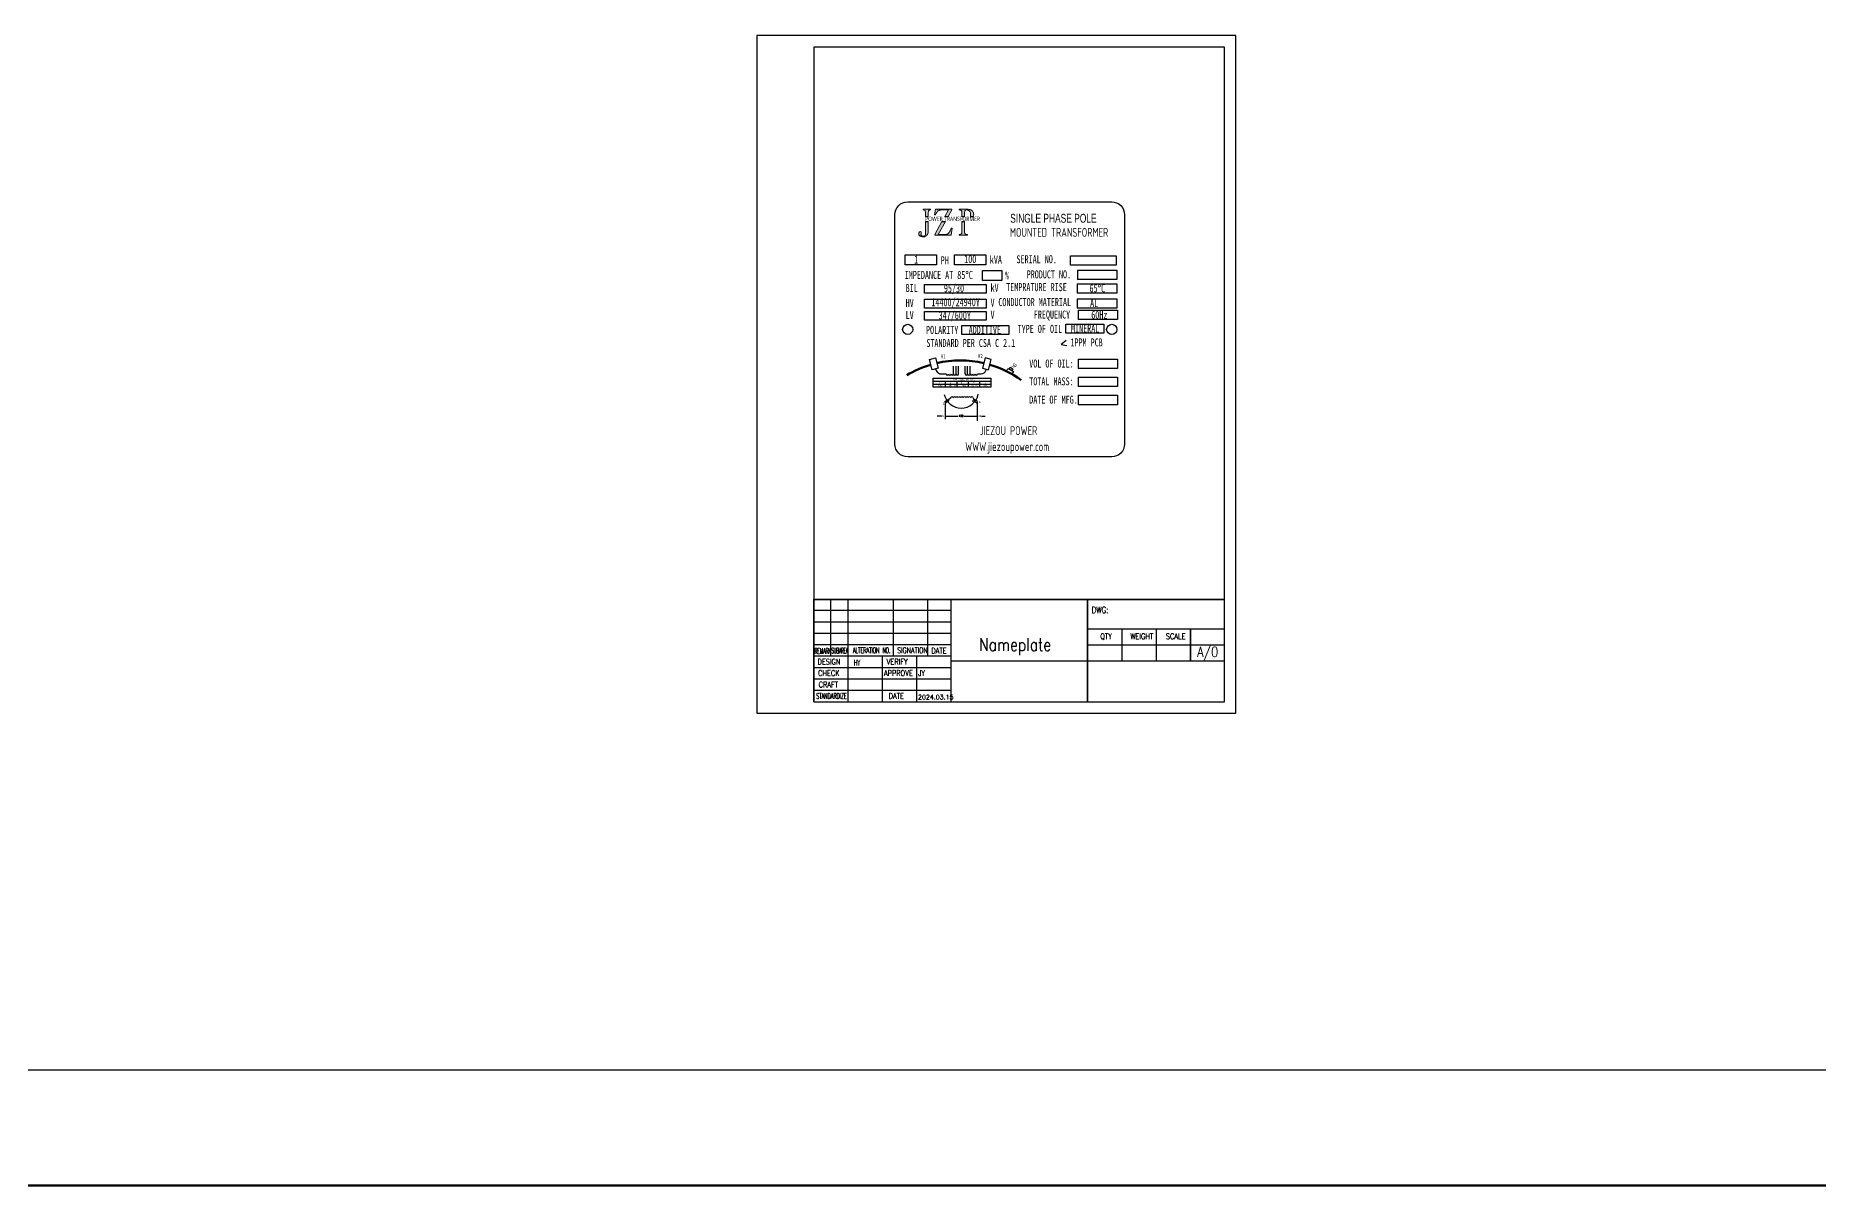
# Model space of a CAD drawing. Header units: millimetres. Extents: x 119255 to 128417, y -8474 to -5389.
# Drawn here: x 125326 to 126025, y -5840 to -5389 of the extents above; entities that cross this region are included whole.
import ezdxf

# ---------------------------------------------------------------- set-up
doc = ezdxf.new("R2010")
doc.units = ezdxf.units.MM
doc.header["$LTSCALE"] = 3
doc.layers.add('INTE_THICK', color=7, linetype='Continuous')
for name, color, linetype, lineweight in [('标注、文本', 3, 'Continuous', 25), ('粗实线', 4, 'Continuous', 53), ('粗实线层', 7, 'Continuous', 50)]:
    doc.layers.add(name, color=color, linetype=linetype, lineweight=lineweight)
doc.styles.add('PC_TEXTSTYLE', font='ISOCP.SHX', dxfattribs={"width": 0.707, "bigfont": 'GBCBIG.SHX'})
doc.styles.get("Standard").update_dxf_attribs({"font": 'txt', "bigfont": 'gbcbig.shx'})
doc.styles.add('TEXTSTYLE_3', font='txt', dxfattribs={"width": 0.8, "bigfont": 'hztxt.shx'})
doc.styles.add('TEXTSTYLE_4', font='txt', dxfattribs={"width": 0.65, "bigfont": 'hztxt.shx'})
doc.styles.add('TEXTSTYLE_5', font='txt', dxfattribs={"width": 0.45, "bigfont": 'hztxt.shx'})
doc.styles.add('TEXTSTYLE_7', font='txt', dxfattribs={"width": 0.75, "bigfont": 'hztxt.shx'})
doc.styles.add('TH_GBDIM', font='romans.shx', dxfattribs={"width": 0.8, "bigfont": 'gbcbig.shx'})

msp = doc.modelspace()

# ---------------------------------------------------------------- hatches: boundary and pattern name
at = {"layer": '标注、文本'}
h = msp.add_hatch(color=256, dxfattribs=at)
h.dxf.hatch_style = 1
h.paths.add_polyline_path([(125676.41, -5461.99), (125675.28, -5461.99), (125675.28, -5466.7), (125675.26, -5467.12), (125675.17, -5467.41, -0.564853), (125673.52, -5467.13), (125673.61, -5466.84), (125673.67, -5466.6), (125673.68, -5466.27), (125673.63, -5466.14), (125673.43, -5465.94), (125673.33, -5465.92), (125673.05, -5466), (125672.96, -5466.08), (125672.76, -5466.38), (125672.73, -5466.48), (125672.69, -5466.82), (125672.75, -5467.15), (125672.85, -5467.34), (125673.04, -5467.55, 0.201196), (125675.14, -5467.8), (125675.42, -5467.7), (125675.67, -5467.54), (125675.88, -5467.35), (125676.07, -5467.08), (125676.22, -5466.76), (125676.26, -5466.67), (125676.34, -5466.34), (125676.4, -5465.98), (125676.41, -5465.59)])
h.paths.add_polyline_path([(125676.5, -5457.8), (125676.54, -5457.73), (125676.76, -5457.52), (125676.96, -5457.48), (125677.31, -5457.45), (125677.31, -5457.14), (125674.34, -5457.14), (125674.34, -5457.45), (125674.6, -5457.48), (125674.85, -5457.52), (125674.85, -5457.52), (125675.12, -5457.68), (125675.25, -5458.01), (125675.27, -5458.28), (125675.28, -5458.7), (125675.28, -5459.99), (125676.41, -5459.99), (125676.41, -5458.54), (125676.41, -5458.51), (125676.44, -5458.08)])
h.paths.add_polyline_path([(125685.7, -5457.36), (125685.7, -5457.14), (125679.2, -5457.14), (125678.89, -5459.35), (125679.2, -5459.35), (125679.21, -5459.32), (125679.34, -5459.07), (125679.53, -5458.68), (125679.54, -5458.68), (125679.7, -5458.42), (125679.94, -5458.15), (125680.09, -5458.01), (125680.33, -5457.82), (125680.61, -5457.65), (125680.87, -5457.54), (125681.16, -5457.47), (125681.46, -5457.45), (125684.28, -5457.45), (125682.87, -5459.99), (125684.23, -5459.99)])
h.paths.add_polyline_path([(125683.11, -5461.99), (125681.75, -5461.99), (125678.92, -5467.07), (125678.92, -5467.38), (125685.39, -5467.38), (125685.75, -5464.64), (125685.4, -5464.64), (125685.29, -5464.96), (125685.14, -5465.31), (125685.1, -5465.38), (125684.94, -5465.69), (125684.78, -5465.98), (125684.58, -5466.26), (125684.37, -5466.5), (125684.18, -5466.69), (125683.92, -5466.88), (125683.69, -5466.99), (125683.56, -5467.02), (125683.27, -5467.06), (125682.95, -5467.07), (125680.26, -5467.07)])
h.paths.add_polyline_path([(125690.92, -5457.59), (125691.13, -5457.49), (125691.46, -5457.45), (125691.75, -5457.46), (125692.02, -5457.51), (125692.2, -5457.59), (125692.46, -5457.78), (125692.66, -5457.99), (125692.81, -5458.26), (125692.92, -5458.57), (125692.99, -5458.92), (125693.02, -5459.31), (125693.02, -5459.37), (125692.99, -5459.77), (125692.95, -5459.99), (125694.14, -5459.99), (125694.2, -5459.68), (125694.23, -5459.3), (125694.22, -5459.19), (125694.18, -5458.83), (125694.07, -5458.49), (125694.04, -5458.41), (125693.88, -5458.11), (125693.68, -5457.84), (125693.63, -5457.8), (125693.4, -5457.59), (125693.14, -5457.42), (125692.88, -5457.3), (125692.6, -5457.23), (125692.44, -5457.21), (125692.06, -5457.17), (125691.79, -5457.15), (125691.62, -5457.14), (125688.53, -5457.14), (125688.53, -5457.45), (125688.72, -5457.46), (125689.03, -5457.5), (125689.24, -5457.57), (125689.36, -5457.66), (125689.5, -5457.95), (125689.51, -5458.05), (125689.54, -5458.38), (125689.54, -5458.83), (125689.54, -5459.99), (125690.66, -5459.99), (125690.66, -5458.79), (125690.66, -5458.7), (125690.67, -5458.29), (125690.7, -5457.99), (125690.74, -5457.85)])
h.paths.add_polyline_path([(125690.66, -5461.99), (125689.54, -5461.99), (125689.54, -5466.08), (125689.54, -5466.22), (125689.51, -5466.56), (125689.36, -5466.86), (125689.35, -5466.87), (125689.07, -5467.01), (125688.87, -5467.04), (125688.53, -5467.06), (125688.53, -5467.37), (125691.79, -5467.37), (125691.79, -5467.06), (125691.64, -5467.05), (125691.33, -5467.02), (125691.21, -5467.01), (125690.94, -5466.92), (125690.74, -5466.67), (125690.7, -5466.54), (125690.66, -5466.15)])

# ---------------------------------------------------------------- linework, layer by layer
at = {"color": 7, "linetype": 'Continuous'}
for p, q in [((125631.52, -5610.06), (125792.55, -5610.06)), ((125631.52, -5650.32), (125631.52, -5610.06)), ((125631.52, -5610.12), (125792.54, -5610.12)), ((125638.23, -5632.43), (125638.23, -5610.06)), ((125644.94, -5650.32), (125644.94, -5610.06)), ((125662.83, -5632.43), (125662.83, -5610.06)), ((125676.25, -5632.43), (125676.25, -5610.06)), ((125685.2, -5610.06), (125685.2, -5650.32)), ((125685.22, -5610.09), (125685.22, -5650.34)), ((125685.22, -5610.09), (125792.57, -5610.09)), ((125738.87, -5650.32), (125738.87, -5610.06)), ((125738.89, -5610.09), (125738.89, -5650.34)), ((125685.2, -5614.53), (125631.52, -5614.53)), ((125685.2, -5619.01), (125631.52, -5619.01)), ((125685.2, -5623.48), (125631.52, -5623.48)), ((125738.87, -5621.69), (125792.55, -5621.69)), ((125738.89, -5621.72), (125792.57, -5621.72)), ((125752.29, -5621.69), (125752.29, -5634.21)), ((125752.31, -5621.72), (125752.31, -5634.24)), ((125765.71, -5621.69), (125765.71, -5634.21)), ((125765.73, -5621.72), (125765.73, -5634.24)), ((125779.13, -5621.69), (125779.13, -5634.21)), ((125779.15, -5621.72), (125779.15, -5634.24)), ((125685.2, -5627.95), (125631.52, -5627.95)), ((125685.2, -5632.43), (125631.52, -5632.43)), ((125658.36, -5632.43), (125658.36, -5650.32)), ((125671.78, -5632.43), (125671.78, -5650.32)), ((125738.87, -5627.95), (125792.55, -5627.95)), ((125738.89, -5627.98), (125792.57, -5627.98)), ((125685.2, -5636.9), (125631.52, -5636.9)), ((125685.2, -5634.21), (125792.55, -5634.21)), ((125685.22, -5634.24), (125792.57, -5634.24)), ((125685.2, -5641.37), (125631.52, -5641.37)), ((125685.2, -5645.84), (125631.52, -5645.84))]:
    msp.add_line(p, q, dxfattribs=at)
at = {"layer": 'INTE_THICK'}
for p, q in [((125792.54, -5393.58), (125631.52, -5393.58)), ((125631.52, -5393.58), (125631.52, -5650.32)), ((125792.54, -5650.32), (125792.54, -5393.58)), ((125631.52, -5650.32), (125792.54, -5650.32))]:
    msp.add_line(p, q, dxfattribs=at)
at = {"layer": '标注、文本', "color": 3, "lineweight": 0}
for p, q in [((125677.31, -5457.14), (125674.34, -5457.14)), ((125674.34, -5457.14), (125674.34, -5457.45)), ((125674.34, -5457.45), (125674.6, -5457.48)), ((125674.6, -5457.48), (125674.85, -5457.52)), ((125674.85, -5457.52), (125674.85, -5457.52)), ((125674.85, -5457.52), (125675.11, -5457.67)), ((125675.11, -5457.67), (125675.13, -5457.68)), ((125675.13, -5457.68), (125675.25, -5458.01)), ((125675.25, -5458.01), (125675.27, -5458.28)), ((125675.27, -5458.28), (125675.28, -5458.7)), ((125676.41, -5458.51), (125676.44, -5458.08)), ((125676.41, -5458.54), (125676.41, -5458.51)), ((125676.41, -5459.99), (125676.41, -5458.54)), ((125676.44, -5458.08), (125676.5, -5457.8)), ((125676.5, -5457.8), (125676.54, -5457.73)), ((125676.54, -5457.73), (125676.76, -5457.52)), ((125676.76, -5457.52), (125676.96, -5457.48)), ((125676.96, -5457.48), (125677.31, -5457.45)), ((125677.31, -5457.45), (125677.31, -5457.14)), ((125679.2, -5457.14), (125678.89, -5459.35)), ((125685.7, -5457.14), (125679.2, -5457.14)), ((125679.54, -5458.68), (125679.7, -5458.42)), ((125679.7, -5458.42), (125679.94, -5458.15)), ((125679.94, -5458.15), (125680.09, -5458.01)), ((125680.08, -5457.45), (125680.07, -5457.46)), ((125680.09, -5458.01), (125680.33, -5457.82)), ((125680.33, -5457.82), (125680.61, -5457.65)), ((125680.61, -5457.65), (125680.87, -5457.54)), ((125680.87, -5457.54), (125681.16, -5457.47)), ((125681.16, -5457.47), (125681.46, -5457.45)), ((125681.46, -5457.45), (125682.9, -5457.45)), ((125681.46, -5457.45), (125684.28, -5457.45)), ((125684.28, -5457.45), (125682.87, -5459.99)), ((125684.23, -5459.99), (125685.7, -5457.36)), ((125685.7, -5457.36), (125685.7, -5457.14)), ((125691.62, -5457.14), (125688.53, -5457.14)), ((125688.53, -5457.14), (125688.53, -5457.45)), ((125688.53, -5457.45), (125688.72, -5457.46)), ((125688.72, -5457.46), (125689.03, -5457.5)), ((125689.03, -5457.5), (125689.24, -5457.57)), ((125689.24, -5457.57), (125689.36, -5457.66)), ((125689.36, -5457.66), (125689.5, -5457.95)), ((125689.5, -5457.95), (125689.51, -5458.05)), ((125689.51, -5458.05), (125689.54, -5458.38)), ((125689.54, -5458.38), (125689.54, -5458.83)), ((125690.66, -5458.7), (125690.67, -5458.29)), ((125690.67, -5458.29), (125690.7, -5457.99)), ((125690.7, -5457.99), (125690.74, -5457.85)), ((125690.74, -5457.85), (125690.92, -5457.59)), ((125690.92, -5457.59), (125691.13, -5457.49)), ((125691.13, -5457.49), (125691.46, -5457.45)), ((125691.46, -5457.45), (125691.75, -5457.46)), ((125691.79, -5457.15), (125691.62, -5457.14)), ((125691.75, -5457.46), (125692.02, -5457.51)), ((125692.06, -5457.17), (125691.79, -5457.15)), ((125692.02, -5457.51), (125692.2, -5457.59)), ((125692.44, -5457.21), (125692.06, -5457.17)), ((125692.2, -5457.59), (125692.46, -5457.78)), ((125692.6, -5457.23), (125692.44, -5457.21)), ((125692.46, -5457.78), (125692.66, -5457.99)), ((125692.88, -5457.3), (125692.6, -5457.23)), ((125692.66, -5457.99), (125692.81, -5458.26)), ((125692.81, -5458.26), (125692.92, -5458.57)), ((125693.14, -5457.42), (125692.88, -5457.3)), ((125692.92, -5458.57), (125692.99, -5458.92)), ((125693.4, -5457.59), (125693.14, -5457.42)), ((125693.63, -5457.8), (125693.4, -5457.59)), ((125693.68, -5457.84), (125693.63, -5457.8)), ((125693.88, -5458.11), (125693.68, -5457.84)), ((125694.04, -5458.41), (125693.88, -5458.11)), ((125694.07, -5458.49), (125694.04, -5458.41)), ((125694.18, -5458.83), (125694.07, -5458.49)), ((125675.28, -5458.7), (125675.28, -5459.99)), ((125675.28, -5461.99), (125675.28, -5466.7)), ((125676.41, -5465.59), (125676.41, -5461.99)), ((125678.89, -5459.35), (125679.2, -5459.35)), ((125681.75, -5461.99), (125678.92, -5467.07)), ((125679.2, -5459.35), (125679.21, -5459.32)), ((125679.21, -5459.32), (125679.34, -5459.07)), ((125679.34, -5459.07), (125679.53, -5458.68)), ((125679.53, -5458.68), (125679.54, -5458.68)), ((125680.26, -5467.07), (125683.11, -5461.99)), ((125685.1, -5465.38), (125684.94, -5465.69)), ((125685.14, -5465.31), (125685.1, -5465.38)), ((125685.29, -5464.96), (125685.14, -5465.31)), ((125685.39, -5464.64), (125685.29, -5464.96)), ((125685.75, -5464.64), (125685.39, -5464.64)), ((125685.39, -5464.64), (125685.39, -5464.64)), ((125685.39, -5467.38), (125685.75, -5464.64)), ((125689.54, -5458.83), (125689.54, -5459.99)), ((125689.54, -5461.99), (125689.54, -5466.08)), ((125690.66, -5458.79), (125690.66, -5458.7)), ((125690.66, -5459.99), (125690.66, -5458.79)), ((125690.66, -5466.15), (125690.66, -5461.99)), ((125692.99, -5459.77), (125692.95, -5459.99)), ((125692.99, -5458.92), (125693.02, -5459.31)), ((125693.02, -5459.37), (125692.99, -5459.77)), ((125693.02, -5459.31), (125693.02, -5459.37)), ((125694.14, -5459.99), (125694.2, -5459.68)), ((125694.22, -5459.19), (125694.18, -5458.83)), ((125694.2, -5459.68), (125694.23, -5459.3)), ((125694.23, -5459.3), (125694.22, -5459.19)), ((125672.73, -5466.48), (125672.69, -5466.82)), ((125672.69, -5466.82), (125672.75, -5467.15)), ((125672.76, -5466.38), (125672.73, -5466.48)), ((125672.75, -5467.15), (125672.85, -5467.34)), ((125672.96, -5466.08), (125672.76, -5466.38)), ((125672.85, -5467.34), (125673.04, -5467.55)), ((125673.05, -5466), (125672.96, -5466.08)), ((125673.33, -5465.92), (125673.05, -5466)), ((125673.43, -5465.94), (125673.33, -5465.92)), ((125673.63, -5466.14), (125673.43, -5465.94)), ((125673.52, -5467.13), (125673.61, -5466.84)), ((125673.61, -5466.84), (125673.67, -5466.6)), ((125673.68, -5466.27), (125673.63, -5466.14)), ((125673.67, -5466.6), (125673.68, -5466.27)), ((125675.14, -5467.8), (125675.42, -5467.7)), ((125675.26, -5467.12), (125675.17, -5467.41)), ((125675.28, -5466.7), (125675.26, -5467.12)), ((125675.42, -5467.7), (125675.67, -5467.54)), ((125675.67, -5467.54), (125675.88, -5467.35)), ((125675.88, -5467.35), (125676.07, -5467.08)), ((125676.07, -5467.08), (125676.22, -5466.76)), ((125676.22, -5466.76), (125676.26, -5466.67)), ((125676.26, -5466.67), (125676.34, -5466.34)), ((125676.34, -5466.34), (125676.4, -5465.98)), ((125676.4, -5465.98), (125676.41, -5465.59)), ((125678.92, -5467.38), (125685.39, -5467.38)), ((125682.95, -5467.07), (125680.26, -5467.07)), ((125683.27, -5467.06), (125682.95, -5467.07)), ((125683.56, -5467.02), (125683.27, -5467.06)), ((125683.69, -5466.99), (125683.56, -5467.02)), ((125683.92, -5466.88), (125683.69, -5466.99)), ((125684.18, -5466.69), (125683.92, -5466.88)), ((125684.37, -5466.5), (125684.18, -5466.69)), ((125684.58, -5466.26), (125684.37, -5466.5)), ((125684.78, -5465.98), (125684.58, -5466.26)), ((125684.94, -5465.69), (125684.78, -5465.98)), ((125688.87, -5467.04), (125688.53, -5467.06)), ((125688.53, -5467.06), (125688.53, -5467.37)), ((125688.53, -5467.37), (125691.79, -5467.37)), ((125689.07, -5467.01), (125688.87, -5467.04)), ((125689.35, -5466.87), (125689.07, -5467.01)), ((125689.36, -5466.86), (125689.35, -5466.87)), ((125689.51, -5466.56), (125689.36, -5466.86)), ((125689.54, -5466.22), (125689.51, -5466.56)), ((125689.54, -5466.08), (125689.54, -5466.22)), ((125690.7, -5466.54), (125690.66, -5466.15)), ((125690.74, -5466.67), (125690.7, -5466.54)), ((125690.94, -5466.92), (125690.74, -5466.67)), ((125690.95, -5466.92), (125690.94, -5466.92)), ((125691.21, -5467.01), (125690.95, -5466.92)), ((125691.33, -5467.02), (125691.21, -5467.01)), ((125691.64, -5467.05), (125691.33, -5467.02)), ((125691.79, -5467.06), (125691.64, -5467.05)), ((125691.79, -5467.37), (125691.79, -5467.06))]:
    msp.add_line(p, q, dxfattribs=at)
at = {"layer": '标注、文本'}
for p, q in [((125675.28, -5459.99), (125676.41, -5459.99)), ((125675.28, -5461.99), (125676.41, -5461.99)), ((125681.75, -5461.99), (125683.11, -5461.99)), ((125682.87, -5459.99), (125684.23, -5459.99)), ((125689.54, -5459.99), (125690.66, -5459.99)), ((125689.54, -5461.99), (125690.66, -5461.99)), ((125692.95, -5459.99), (125694.14, -5459.99)), ((125678.92, -5467.07), (125678.92, -5467.38)), ((125705.26, -5481.18), (125705.26, -5485.05)), ((125734.84, -5486.42), (125734.84, -5490.1)), ((125734.85, -5480.99), (125734.85, -5484.67)), ((125734.84, -5492.29), (125734.84, -5495.97)), ((125735.14, -5496.77), (125735.14, -5500.45)), ((125689.59, -5502.79), (125707.99, -5502.79)), ((125689.59, -5506.26), (125689.59, -5502.79)), ((125707.99, -5506.26), (125689.59, -5506.26)), ((125707.99, -5502.79), (125707.99, -5506.26)), ((125730.3, -5502.24), (125745.2, -5502.24)), ((125730.3, -5505.71), (125730.3, -5502.24)), ((125745.2, -5505.71), (125730.3, -5505.71)), ((125745.2, -5502.24), (125745.2, -5505.71)), ((125730.46, -5508.68), (125728.49, -5510.13)), ((125728.49, -5510.13), (125730.67, -5510.64)), ((125679.06, -5519.76), (125679.76, -5520.82)), ((125686.33, -5521.71), (125686.33, -5518.74)), ((125687.3, -5521.71), (125687.3, -5518.74)), ((125688.27, -5521.71), (125688.27, -5518.74)), ((125690.85, -5521.71), (125690.85, -5518.74)), ((125691.82, -5521.71), (125691.82, -5518.74)), ((125692.79, -5521.71), (125692.79, -5518.74)), ((125699, -5520.43), (125699.21, -5519.86)), ((125735.2, -5515.97), (125735.2, -5519.65)), ((125678.31, -5524.52), (125700.99, -5524.52)), ((125678.31, -5525.69), (125700.99, -5525.69)), ((125681.43, -5521.71), (125683.41, -5521.71)), ((125683.05, -5524.52), (125683.05, -5526.92)), ((125687.54, -5524.52), (125687.54, -5526.92)), ((125692.02, -5524.52), (125692.02, -5526.92)), ((125695.71, -5521.71), (125697.13, -5521.71)), ((125696.5, -5524.52), (125696.5, -5526.92)), ((125735.2, -5522.94), (125735.2, -5526.62)), ((125683.07, -5532.77), (125683.07, -5539.44)), ((125685.27, -5531.16), (125684.31, -5531.93)), ((125694.02, -5531.16), (125694.32, -5531.93)), ((125695.56, -5532.77), (125695.56, -5540.17)), ((125735.2, -5530.12), (125735.2, -5533.8)), ((125683.07, -5538.28), (125688.1, -5538.28)), ((125690.44, -5538.28), (125695.56, -5538.28)), ((128416.56, -5794.75), (124627.52, -5794.75))]:
    msp.add_line(p, q, dxfattribs=at)
at = {"layer": '标注、文本', "color": 3}
for p, q in [((125681.43, -5538.24), (125679.93, -5538.24)), ((125697.21, -5538.24), (125698.71, -5538.24))]:
    msp.add_line(p, q, dxfattribs=at)
at = {"layer": '标注、文本'}
msp.add_lwpolyline([(125668.34, -5454.26), (125748.34, -5454.26, -0.414214), (125753.34, -5459.26), (125753.34, -5549.26, -0.414214), (125748.34, -5554.26), (125668.34, -5554.26, -0.414214), (125663.34, -5549.26), (125663.34, -5459.26, -0.414214)], format="xyb", close=True, dxfattribs=at)
for points in [[(125667.39, -5475.06), (125679.66, -5475.06), (125679.66, -5478.93), (125667.39, -5478.93)], [(125686.64, -5475.06), (125698.92, -5475.06), (125698.92, -5478.93), (125686.64, -5478.93)], [(125732.15, -5475.41), (125750.06, -5475.41), (125750.06, -5479.09), (125732.15, -5479.09)], [(125674.97, -5486.64), (125699.05, -5486.64), (125699.05, -5490.11), (125674.97, -5490.11)], [(125674.97, -5492.47), (125699.05, -5492.47), (125699.05, -5495.95), (125674.97, -5495.95)], [(125674.97, -5497.21), (125699.05, -5497.21), (125699.05, -5500.68), (125674.97, -5500.68)], [(125676.82, -5516.1), (125679.2, -5515.47), (125680.25, -5519.45), (125677.88, -5520.08)], [(125701.08, -5516.1), (125698.7, -5515.47), (125697.65, -5519.45), (125700.03, -5520.08)], [(125707.62, -5519.6), (125709.79, -5520.77), (125709.22, -5521.81), (125707.06, -5520.64)], [(125708.55, -5519.13), (125709.59, -5519.69), (125709.18, -5520.44), (125708.14, -5519.88)], [(125678.31, -5523.36), (125700.99, -5523.36), (125700.99, -5526.92), (125678.31, -5526.92)], [(125684.15, -5531.69), (125684.48, -5532.17), (125683.24, -5533.01), (125682.91, -5532.53)], [(125694.49, -5531.69), (125694.16, -5532.17), (125695.4, -5533.01), (125695.73, -5532.53)]]:
    msp.add_lwpolyline(points, close=True, dxfattribs=at)
for points in [[(125705.26, -5485.05), (125697.62, -5485.05), (125697.62, -5481.18), (125705.26, -5481.18)], [(125734.84, -5486.42), (125750.29, -5486.42), (125750.29, -5490.1), (125734.84, -5490.1)], [(125734.85, -5480.99), (125750.3, -5480.99), (125750.3, -5484.67), (125734.85, -5484.67)], [(125734.84, -5492.29), (125750.29, -5492.29), (125750.29, -5495.97), (125734.84, -5495.97)], [(125735.14, -5496.77), (125750.59, -5496.77), (125750.59, -5500.45), (125735.14, -5500.45)], [(125735.2, -5515.97), (125750.65, -5515.97), (125750.65, -5519.65), (125735.2, -5519.65)], [(125735.2, -5522.94), (125750.65, -5522.94), (125750.65, -5526.62), (125735.2, -5526.62)], [(125735.2, -5530.12), (125750.65, -5530.12), (125750.65, -5533.8), (125735.2, -5533.8)]]:
    msp.add_lwpolyline(points, dxfattribs=at)
for centre in [(125668.34, -5504.26), (125748.34, -5504.26)]:
    msp.add_circle(centre, 2, dxfattribs=at)
for centre, radius, start, end in [((125674.38, -5465.17), 2.73, 240.63938, 286.14253), ((125674.43, -5466.78), 0.976, 201.48435, 319.32465), ((125681.43, -5519.71), 2, 213.55601, 270), ((125697.13, -5519.71), 2, 270, 339.0548), ((125683.89, -5521.71), 0.485, 180, 0), ((125684.87, -5521.71), 0.485, 180, 0), ((125685.84, -5521.71), 0.485, 180, 0), ((125686.82, -5521.71), 0.485, 180, 0), ((125687.79, -5521.71), 0.485, 180, 0), ((125691.33, -5521.71), 0.485, 180, 0), ((125692.3, -5521.71), 0.485, 180, 0), ((125693.28, -5521.71), 0.485, 180, 0), ((125694.25, -5521.71), 0.485, 180, 0), ((125695.23, -5521.71), 0.485, 180, 0), ((125689.33, -5528.38), 6.79, 191.61474, 348.65109), ((125685.75, -5531.16), 0.485, 360, 180), ((125686.73, -5531.16), 0.485, 360, 180), ((125687.7, -5531.16), 0.485, 360, 180), ((125688.68, -5531.16), 0.485, 360, 180), ((125689.65, -5531.16), 0.485, 360, 180), ((125690.61, -5531.16), 0.485, 360, 180), ((125691.59, -5531.16), 0.485, 360, 180), ((125692.56, -5531.16), 0.485, 360, 180), ((125693.54, -5531.16), 0.485, 360, 180)]:
    msp.add_arc(centre, radius, start, end, dxfattribs=at)
at = {"layer": '标注、文本', "color": 3}
for points in [[(125681.57, -5538.01), (125681.57, -5538.46), (125682.94, -5538.24)], [(125697.06, -5538.01), (125697.06, -5538.46), (125695.69, -5538.24)]]:
    msp.add_solid(points, dxfattribs=at)
at = {"layer": '粗实线'}
msp.add_line((128371.45, -5839.86), (124853.06, -5839.86), dxfattribs=at)
at = {"layer": '粗实线', "ltscale": 2}
for start, end in [(106.55111, 120.99031), (76.91188, 103.08812), (54.11891, 73.44889)]:
    msp.add_arc((125688.95, -5557.13), 40.71, start, end, dxfattribs=at)
at = {"layer": '粗实线层', "color": 1, "lineweight": -3}
for p, q in [((125797.02, -5389.1), (125609.16, -5389.1)), ((125609.16, -5389.1), (125609.16, -5654.79)), ((125797.02, -5654.79), (125797.02, -5389.1)), ((125609.16, -5654.79), (125797.02, -5654.79))]:
    msp.add_line(p, q, dxfattribs=at)

# ---------------------------------------------------------------- texts
at = {"color": 7}
for s, height, style, width, p in [('DWG:', 2.5, 'TEXTSTYLE_7', 0.8, (125740.51, -5615.51)), ('Nameplate', 5, 'TEXTSTYLE_7', 0.8, (125696.29, -5630.34)), ('REMARK', 2.236, 'TEXTSTYLE_5', 0.45, (125631.82, -5631.43)), ('SUBAREA', 2.236, 'TEXTSTYLE_5', 0.4, (125638.44, -5631.31)), ('ALTERATION NO.', 2.2365, 'TEXTSTYLE_3', 0.5, (125646.85, -5631.19)), ('SIGNATION', 2.236, 'TEXTSTYLE_4', 0.65, (125664.22, -5631.2)), ('STANDARDIZE', 2.2365, 'TEXTSTYLE_3', 0.5, (125632.48, -5649.1))]:
    msp.add_text(s, height=height, dxfattribs=dict(at, style=style, width=width)).set_placement(p)
for s, height, width, p in [('QTY', 2.236, 0.8, (125743.85, -5625.72)), ('WEIGHT', 2.236, 0.8, (125755.69, -5625.72)), ('SCALE', 2.236, 0.8, (125769.56, -5625.72)), ('DATE', 2.236, 0.8, (125677.6, -5631.4)), ('A/0', 4, 0.8, (125781.84, -5632.69)), ('DESIGN', 2.236, 0.8, (125632.99, -5635.68)), ('CHECK', 2.236, 0.8, (125633.2, -5640.16)), ('HY', 2.236, 0.55, (125647.2, -5636.02)), ('APPROVE', 2.236, 0.8, (125659, -5640.16)), ('VERIFY', 2.236, 0.8, (125660.1, -5635.68)), ('JY', 2.236, 0.8, (125672.42, -5640.16)), ('CRAFT', 2.236, 0.8, (125633.44, -5644.63)), ('DATE', 2.236, 0.8, (125660.88, -5649.1))]:
    msp.add_text(s, height=height, dxfattribs=dict(at, width=width)).set_placement(p)
msp.add_text('2024.03.15', height=1.8, dxfattribs=at).set_placement((125672.39, -5649.33))
at = {"layer": '标注、文本', "attachment_point": 1, "style": 'PC_TEXTSTYLE'}
for s, width, gutter_width, insert, char_height in [('{\\fLucida Bright|b0|i0|c0|p18;POWER TRANSFORMER}', 20.0156, 8.68, (125675.15, -5460.06), 1.736), ('{\\fISOCPEUR|b0|i0|c0|p34;MOUNTED TRANSFORMER}', 48.5551, 8.68, (125708.4, -5464.49), 3.485), ('{\\fHigh Tower Text|b0|i0|c0|p18;SINGLE PHASE POLE}', 40.1818, 17.43, (125708.53, -5458.96), 3.485), ('{\\fFangSong|b0|i0|c134|p49;1}', 43.6996, 7.81, (125670.85, -5475.32), 3.1365), ('{\\fFangSong|b0|i0|c0|p49;PH}', 43.6996, 7.81, (125681.26, -5475.61), 3.1365), ('{\\fFangSong|b0|i0|c134|p49;100}', 43.6996, 7.81, (125690.49, -5475.13), 3.1365), ('{\\fFangSong|b0|i0|c0|p49;kVA}', 48.5551, 8.68, (125700.53, -5475.35), 3.1365), ('{\\fFangSong|b0|i0|c134|p49;SERIAL NO.}', 48.5551, 8.68, (125710.99, -5475.2), 3.1365), ('{\\fFangSong|b0|i0|c134|p49;IMPEDANCE AT 85\\fISOCPEUR|b0|i0|c0|p34;%%DC}', 48.5551, 8.68, (125667.18, -5481.35), 3.1365), ('{\\fFangSong|b0|i0|c134|p49;BIL}', 48.5551, 8.68, (125667.53, -5486.47), 3.1365), ('{\\fFangSong|b0|i0|c134|p49;95/30}', 39.9569, 7.14, (125682.52, -5486.59), 3.1365), ('{\\fFangSong|b0|i0|c0|p49;kV}', 48.5551, 8.68, (125700.81, -5486.35), 3.1365), ('{\\fFangSong|b0|i0|c134|p49;%}', 48.5551, 8.68, (125706.47, -5481.52), 3.1365), ('{\\fFangSong|b0|i0|c134|p49;TEMPRATURE RISE}', 48.5551, 8.68, (125706.95, -5486.13), 3.1365), ('{\\fFangSong|b0|i0|c134|p49;PRODUCT NO.}', 48.5551, 8.68, (125714.98, -5481.12), 3.1365), ('{\\fFangSong|b0|i0|c134|p49;HV}', 48.5551, 8.68, (125667.53, -5492.31), 3.1365), ('{\\fFangSong|b0|i0|c134|p49;14400/24940Y}', 39.9569, 7.14, (125677.61, -5492.03), 3.1365), ('{\\fFangSong|b0|i0|c0|p49;V}', 48.5551, 8.68, (125700.81, -5492.19), 3.1365), ('{\\fFangSong|b0|i0|c134|p49;CONDUCTOR MATERIAL}', 48.5551, 8.68, (125703.87, -5492), 3.1365), ('{\\fFangSong|b0|i0|c134|p49;65\\fISOCPEUR|b0|i0|c0|p34;%%DC}', 48.5551, 8.68, (125739.63, -5486.57), 3.1365), ('{\\fFangSong|b0|i0|c134|p49;AL}', 48.5551, 8.68, (125739.84, -5492.37), 3.1365), ('{\\fFangSong|b0|i0|c134|p49;LV}', 48.5551, 8.68, (125667.53, -5497.04), 3.1365), ('{\\fFangSong|b0|i0|c134|p49;347/600Y}', 39.9569, 7.14, (125680.46, -5497.21), 3.1365), ('{\\fFangSong|b0|i0|c0|p49;V}', 48.5551, 8.68, (125700.81, -5496.92), 3.1365), ('{\\fFangSong|b0|i0|c134|p49;FREQUENCY}', 48.5551, 8.68, (125717.78, -5496.88), 3.1365), ('{\\fFangSong|b0|i0|c134|p49;60Hz}', 48.5551, 8.68, (125740.3, -5496.98), 3.1365), ('{\\fFangSong|b0|i0|c134|p49;POLARITY }', 48.5551, 8.68, (125675.52, -5502.91), 3.1365), ('{\\fFangSong|b0|i0|c134|p49;ADDITIVE}', 39.9569, 7.14, (125692.24, -5502.88), 3.1365), ('{\\fFangSong|b0|i0|c134|p49;TYPE OF OIL}', 48.5551, 8.68, (125711.44, -5502.49), 3.1365), ('{\\fFangSong|b0|i0|c134|p49;MINERAL}', 39.9569, 7.14, (125732.37, -5502.33), 3.1365), ('{\\fFangSong|b0|i0|c134|p49;STANDARD PER CSA C 2.1}', 48.5551, 8.68, (125675.65, -5508.03), 3.1365), ('{\\fFangSong|b0|i0|c134|p49;H1}', 24.2775, 4.34, (125681.4, -5514.02), 1.5683), ('{\\fFangSong|b0|i0|c134|p49;H2}', 24.2775, 4.34, (125695.94, -5513.96), 1.5683), ('{\\fFangSong|b0|i0|c134|p49;1PPM PCB}', 48.5551, 8.68, (125732.13, -5507.8), 3.1365), ('{\\fFangSong|b0|i0|c134|p49;VOL OF OIL:}', 48.5551, 8.68, (125715.99, -5516.09), 3.1365), ('{\\fFangSong|b0|i0|c134|p49;105%}', 13.3233, 2.38, (125679.96, -5525.87), 0.8606), ('{\\fFangSong|b0|i0|c134|p49;1}', 13.3233, 2.38, (125680.43, -5524.62), 0.8606), ('{\\fFangSong|b0|i0|c134|p49;102.5%}', 13.3233, 2.38, (125684.36, -5525.87), 0.8606), ('{\\fFangSong|b0|i0|c134|p49;2}', 13.3233, 2.38, (125684.86, -5524.65), 0.8606), ('{\\fFangSong|b0|i0|c134|p49;TAP SELECTOM (SP)}', 13.3233, 2.38, (125686.21, -5523.39), 0.8606), ('{\\fFangSong|b0|i0|c134|p49;3}', 13.3233, 2.38, (125689.23, -5524.63), 0.8606), ('{\\fFangSong|b0|i0|c134|p49;100%}', 13.3233, 2.38, (125689.24, -5525.88), 0.8606), ('{\\fFangSong|b0|i0|c134|p49;97.5%}', 13.3233, 2.38, (125693.24, -5525.87), 0.8606), ('{\\fFangSong|b0|i0|c134|p49;4}', 13.3233, 2.38, (125693.99, -5524.62), 0.8606), ('{\\fFangSong|b0|i0|c134|p49;95%}', 13.3233, 2.38, (125698.06, -5525.86), 0.8606), ('{\\fFangSong|b0|i0|c134|p49;5}', 13.3233, 2.38, (125698.65, -5524.66), 0.8606), ('{\\fFangSong|b0|i0|c134|p49;TOTAL MASS:}', 48.5551, 8.68, (125715.99, -5523.06), 3.1365), ('{\\fFangSong|b0|i0|c134|p49;X2}', 13.3233, 2.38, (125682.13, -5533.03), 0.8606), ('{\\fFangSong|b0|i0|c134|p49;D}', 13.3233, 2.38, (125693.51, -5531.89), 0.8606), ('{\\fFangSong|b0|i0|c134|p49;X1}', 13.3233, 2.38, (125696.19, -5532.28), 0.8606), ('{\\fFangSong|b0|i0|c134|p49;DATE OF MFG.}', 48.5551, 8.68, (125715.99, -5530.24), 3.1365), ('{\\fISOCPEUR|b0|i0|c0|p34;JIEZOU POWER}', 48.5551, 8.68, (125696.62, -5542.21), 3.485), ('{\\fISOCPEUR|b0|i0|c0|p34;WWW.jiezoupower.com}', 48.5551, 8.68, (125690.88, -5548.46), 3.485)]:
    msp.add_mtext_dynamic_manual_height_columns(s, width=width, gutter_width=gutter_width, heights=[0], dxfattribs=dict(at, insert=insert, char_height=char_height))
at = {"layer": '标注、文本', "insert": (125709.65, -5517.37), "char_height": 1.5683, "attachment_point": 1, "rotation": 332.46241, "style": 'PC_TEXTSTYLE'}
msp.add_mtext_dynamic_manual_height_columns('{\\fFangSong|b0|i0|c134|p49;SP}', width=24.2775, gutter_width=4.34, heights=[0], dxfattribs=at)
at = {"layer": '标注、文本', "color": 2, "insert": (125689.25, -5538.22), "char_height": 0.777, "attachment_point": 5, "style": 'TH_GBDIM'}
msp.add_mtext('120', dxfattribs=at)

doc.saveas('drawing.dxf')
